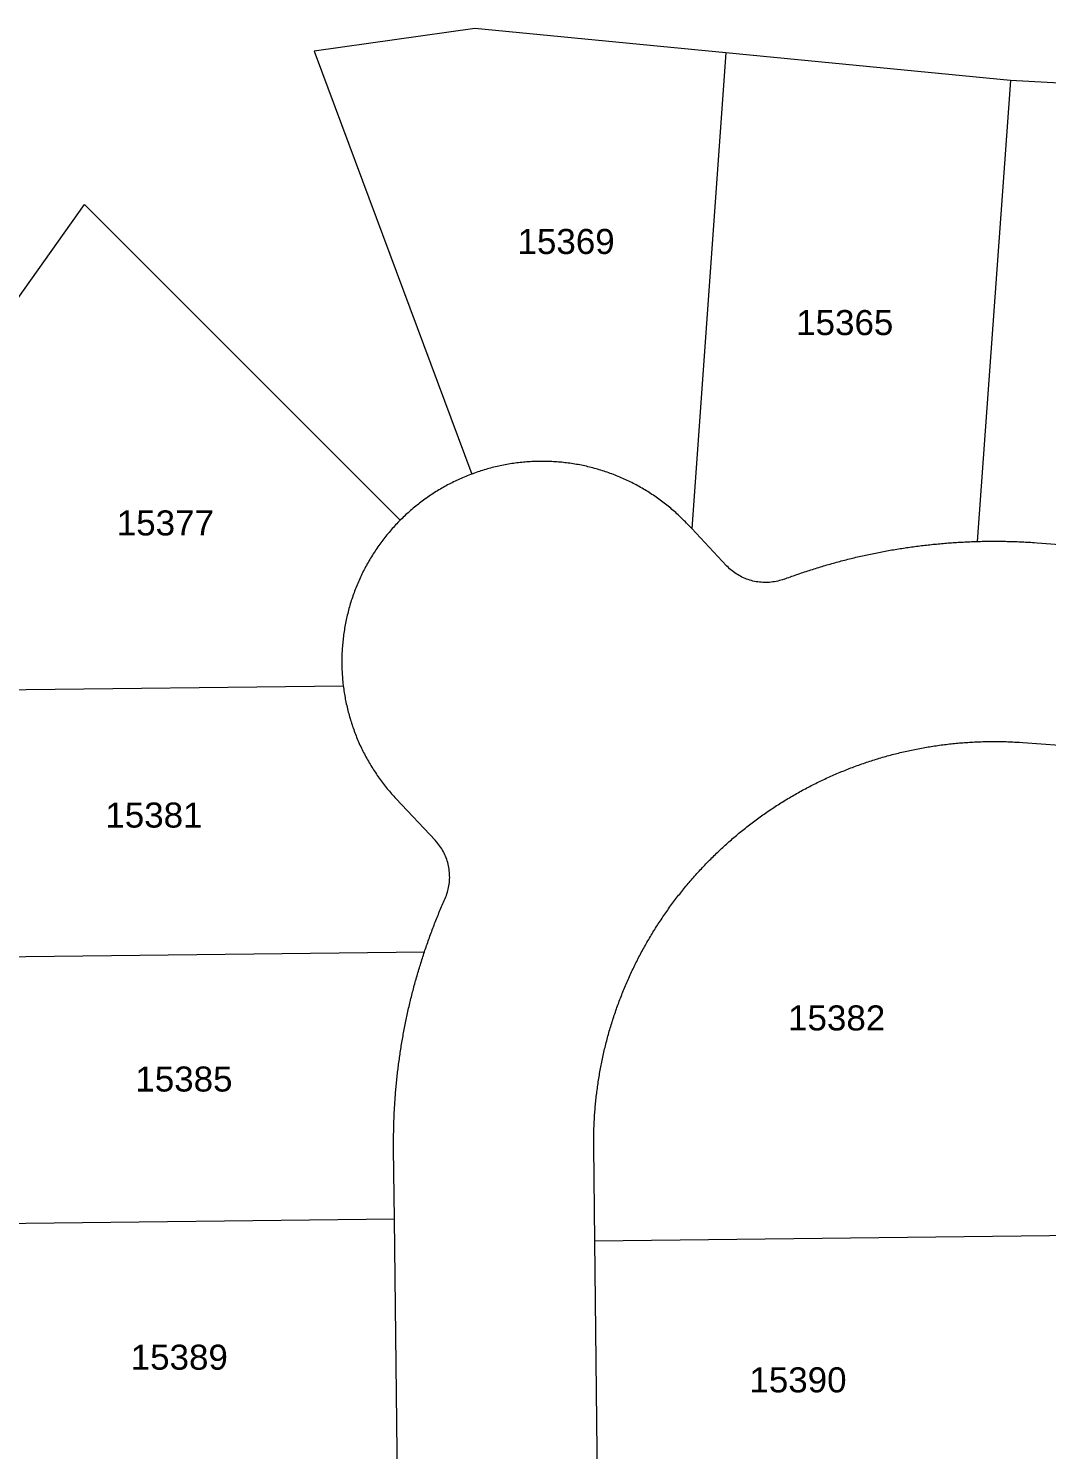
# Model space of a CAD drawing. Header units: feet. Extents: x 865220 to 2843432, y -2240498 to 970288.
# Drawn here: x 2839963.8 to 2840269.1, y 958421 to 958846.8 of the extents above; entities that cross this region are included whole.
import ezdxf
from ezdxf.enums import TextEntityAlignment as Align

# ---------------------------------------------------------------- set-up
doc = ezdxf.new("R2010")
doc.units = ezdxf.units.FT
doc.header["$LTSCALE"] = 0.015
doc.header["$MEASUREMENT"] = 0
doc.layers.add('Dakota County Addresses', color=7, linetype='Continuous')
doc.layers.add('Dakota County Parcels', color=7, linetype='Continuous')
doc.styles.add('Dimensions 100', font='arial.ttf')

# ---------------------------------------------------------------- blocks, each defined once
blk = doc.blocks.new('ACMAP_ANN_TEMPLATE_Dakota County Addresses')
at = {"layer": 'Dakota County Addresses', "style": 'Dimensions 100'}
blk.add_attdef('DakotaCountyAddress', text='', height=50, dxfattribs=at).set_placement((0, 0), align=Align.CENTER)

msp = doc.modelspace()

# ---------------------------------------------------------------- linework, layer by layer
at = {"layer": 'Dakota County Parcels', "lineweight": 5, "ltscale": 100}
for p, q in [((2840097.71, 958846.81), (2840049.54, 958839.98)), ((2840172.9, 958839.48), (2840097.71, 958846.81)), ((2840049.54, 958839.98), (2840096.79, 958713.31)), ((2840172.9, 958839.48), (2840162.67, 958696.95)), ((2840258.2, 958831.16), (2840172.9, 958839.48)), ((2840258.2, 958831.16), (2840248.29, 958693.1)), ((2840338.1, 958827.02), (2840258.2, 958831.16)), ((2839907.72, 958691.7), (2839980.69, 958794.03)), ((2839980.69, 958794.03), (2840075.32, 958699.49)), ((2840161.46, 958698.24), (2840162.67, 958696.95)), ((2840162.67, 958696.95), (2840173.13, 958685.84)), ((2840266.18, 958692.71), (2840328.14, 958688.26)), ((2839908.26, 958648.12), (2840058.23, 958649.85)), ((2840261.89, 958632.87), (2840288.27, 958630.98)), ((2840085.78, 958603.58), (2840074.1, 958615.98)), ((2839909.26, 958568.14), (2840082.56, 958570.14)), ((2840073.57, 958490.04), (2840073.33, 958511.11)), ((2840133.64, 958483.51), (2840133.31, 958511.81)), ((2840073.57, 958490.04), (2839910.26, 958488.15)), ((2840074.49, 958410.05), (2840073.57, 958490.04)), ((2840289.95, 958485.32), (2840133.64, 958483.51)), ((2840134.57, 958403.53), (2840133.64, 958483.51))]:
    msp.add_line(p, q, dxfattribs=at)
for points in [[(2840161.46, 958698.24), (2840161.11, 958698.6), (2840160.77, 958698.96), (2840160.42, 958699.31), (2840160.06, 958699.67), (2840159.71, 958700.02), (2840159.35, 958700.37), (2840158.99, 958700.71), (2840158.62, 958701.05), (2840158.25, 958701.39), (2840157.88, 958701.73), (2840157.51, 958702.06), (2840157.13, 958702.39), (2840156.76, 958702.72), (2840156.37, 958703.04), (2840155.99, 958703.36), (2840155.6, 958703.68), (2840155.21, 958703.99), (2840154.82, 958704.3), (2840154.43, 958704.61), (2840154.03, 958704.91), (2840153.63, 958705.21), (2840153.23, 958705.51), (2840152.82, 958705.8), (2840152.42, 958706.09), (2840152.01, 958706.38), (2840151.6, 958706.66), (2840151.18, 958706.94), (2840150.77, 958707.22), (2840150.35, 958707.49), (2840149.93, 958707.76), (2840149.5, 958708.03), (2840149.08, 958708.29), (2840148.65, 958708.55), (2840148.22, 958708.81), (2840147.79, 958709.06), (2840147.35, 958709.31), (2840146.92, 958709.55), (2840146.48, 958709.79), (2840146.04, 958710.03), (2840145.6, 958710.26), (2840145.15, 958710.49), (2840144.71, 958710.72), (2840144.26, 958710.94), (2840143.81, 958711.16), (2840143.36, 958711.38), (2840142.91, 958711.59), (2840142.45, 958711.79), (2840142, 958712), (2840141.54, 958712.2), (2840141.08, 958712.39), (2840140.62, 958712.59), (2840140.15, 958712.77), (2840139.69, 958712.96), (2840139.22, 958713.14), (2840138.75, 958713.32), (2840138.28, 958713.49), (2840137.81, 958713.66), (2840137.34, 958713.82), (2840136.87, 958713.98), (2840136.39, 958714.14), (2840135.92, 958714.29), (2840135.44, 958714.44), (2840134.96, 958714.59), (2840134.48, 958714.73), (2840134, 958714.87), (2840133.52, 958715), (2840133.04, 958715.13), (2840132.55, 958715.25), (2840132.07, 958715.38), (2840131.58, 958715.49), (2840131.1, 958715.61), (2840130.61, 958715.71), (2840130.12, 958715.82), (2840129.63, 958715.92), (2840129.14, 958716.02), (2840128.65, 958716.11), (2840128.16, 958716.2), (2840127.66, 958716.28), (2840127.17, 958716.36), (2840126.67, 958716.44), (2840126.18, 958716.51), (2840125.68, 958716.58), (2840125.19, 958716.64), (2840124.69, 958716.7), (2840124.2, 958716.76), (2840123.7, 958716.81), (2840123.2, 958716.86), (2840122.7, 958716.9), (2840122.2, 958716.94), (2840121.71, 958716.97), (2840121.21, 958717), (2840120.71, 958717.03), (2840120.21, 958717.05), (2840119.71, 958717.07), (2840119.21, 958717.08), (2840118.71, 958717.09), (2840118.21, 958717.1), (2840117.71, 958717.1), (2840117.21, 958717.1), (2840116.71, 958717.09), (2840116.21, 958717.08), (2840115.71, 958717.07), (2840115.21, 958717.05), (2840114.71, 958717.02), (2840114.21, 958717), (2840113.71, 958716.96), (2840113.21, 958716.93), (2840112.72, 958716.89), (2840112.22, 958716.84), (2840111.72, 958716.79), (2840111.22, 958716.74), (2840110.73, 958716.69), (2840110.23, 958716.62), (2840109.73, 958716.56), (2840109.24, 958716.49), (2840108.74, 958716.42), (2840108.25, 958716.34), (2840107.76, 958716.26), (2840107.26, 958716.17), (2840106.77, 958716.08), (2840106.28, 958715.99), (2840105.79, 958715.89), (2840105.3, 958715.79), (2840104.81, 958715.68), (2840104.33, 958715.57), (2840103.84, 958715.46), (2840103.35, 958715.34), (2840102.87, 958715.22), (2840102.38, 958715.09), (2840101.9, 958714.96), (2840101.42, 958714.83), (2840100.94, 958714.69), (2840100.46, 958714.55), (2840099.98, 958714.4), (2840099.51, 958714.25), (2840099.03, 958714.1), (2840098.56, 958713.94), (2840098.08, 958713.78), (2840097.61, 958713.61), (2840096.79, 958713.31)], [(2840096.79, 958713.31), (2840096.32, 958713.13), (2840095.86, 958712.95), (2840095.39, 958712.77), (2840094.93, 958712.58), (2840094.47, 958712.39), (2840094.01, 958712.19), (2840093.55, 958711.99), (2840093.09, 958711.79), (2840092.64, 958711.58), (2840092.19, 958711.37), (2840091.74, 958711.15), (2840091.29, 958710.93), (2840090.84, 958710.71), (2840090.39, 958710.48), (2840089.95, 958710.25), (2840089.51, 958710.02), (2840089.07, 958709.78), (2840088.63, 958709.54), (2840088.19, 958709.3), (2840087.76, 958709.05), (2840087.33, 958708.8), (2840086.9, 958708.54), (2840086.47, 958708.28), (2840086.04, 958708.02), (2840085.62, 958707.75), (2840085.2, 958707.48), (2840084.78, 958707.21), (2840084.37, 958706.93), (2840083.95, 958706.65), (2840083.54, 958706.37), (2840083.13, 958706.08), (2840082.72, 958705.79), (2840082.32, 958705.5), (2840081.92, 958705.2), (2840081.52, 958704.9), (2840081.12, 958704.6), (2840080.73, 958704.29), (2840080.33, 958703.98), (2840079.94, 958703.67), (2840079.56, 958703.35), (2840079.17, 958703.03), (2840078.79, 958702.71), (2840078.41, 958702.38), (2840078.04, 958702.05), (2840077.67, 958701.72), (2840077.29, 958701.38), (2840076.93, 958701.04), (2840076.56, 958700.7), (2840076.2, 958700.35), (2840075.84, 958700.01), (2840075.32, 958699.49)], [(2840075.32, 958699.49), (2840074.97, 958699.14), (2840074.62, 958698.78), (2840074.28, 958698.42), (2840073.93, 958698.05), (2840073.59, 958697.69), (2840073.26, 958697.32), (2840072.92, 958696.95), (2840072.59, 958696.57), (2840072.27, 958696.19), (2840071.94, 958695.81), (2840071.62, 958695.43), (2840071.3, 958695.04), (2840070.99, 958694.65), (2840070.68, 958694.26), (2840070.37, 958693.87), (2840070.07, 958693.47), (2840069.76, 958693.07), (2840069.47, 958692.67), (2840069.17, 958692.27), (2840068.88, 958691.86), (2840068.59, 958691.45), (2840068.31, 958691.04), (2840068.03, 958690.63), (2840067.75, 958690.21), (2840067.47, 958689.8), (2840067.2, 958689.37), (2840066.94, 958688.95), (2840066.67, 958688.53), (2840066.41, 958688.1), (2840066.16, 958687.67), (2840065.9, 958687.24), (2840065.65, 958686.81), (2840065.41, 958686.37), (2840065.17, 958685.93), (2840064.93, 958685.49), (2840064.69, 958685.05), (2840064.46, 958684.61), (2840064.24, 958684.16), (2840064.01, 958683.72), (2840063.79, 958683.27), (2840063.58, 958682.82), (2840063.36, 958682.36), (2840063.15, 958681.91), (2840062.95, 958681.45), (2840062.75, 958681), (2840062.55, 958680.54), (2840062.36, 958680.08), (2840062.17, 958679.61), (2840061.98, 958679.15), (2840061.8, 958678.68), (2840061.62, 958678.22), (2840061.45, 958677.75), (2840061.28, 958677.28), (2840061.11, 958676.81), (2840060.95, 958676.33), (2840060.79, 958675.86), (2840060.64, 958675.38), (2840060.49, 958674.91), (2840060.34, 958674.43), (2840060.2, 958673.95), (2840060.06, 958673.47), (2840059.93, 958672.99), (2840059.8, 958672.5), (2840059.67, 958672.02), (2840059.55, 958671.54), (2840059.43, 958671.05), (2840059.32, 958670.56), (2840059.21, 958670.08), (2840059.1, 958669.59), (2840059, 958669.1), (2840058.9, 958668.61), (2840058.81, 958668.12), (2840058.72, 958667.62), (2840058.63, 958667.13), (2840058.55, 958666.64), (2840058.47, 958666.14), (2840058.4, 958665.65), (2840058.33, 958665.16), (2840058.26, 958664.66), (2840058.2, 958664.16), (2840058.15, 958663.67), (2840058.09, 958663.17), (2840058.05, 958662.67), (2840058, 958662.17), (2840057.96, 958661.68), (2840057.93, 958661.18), (2840057.89, 958660.68), (2840057.87, 958660.18), (2840057.84, 958659.68), (2840057.82, 958659.18), (2840057.81, 958658.68), (2840057.8, 958658.18), (2840057.79, 958657.68), (2840057.79, 958657.18), (2840057.79, 958656.68), (2840057.79, 958656.18), (2840057.8, 958655.68), (2840057.82, 958655.18), (2840057.84, 958654.68), (2840057.86, 958654.18), (2840057.89, 958653.68), (2840057.92, 958653.18), (2840057.95, 958652.68), (2840057.99, 958652.19), (2840058.03, 958651.69), (2840058.08, 958651.19), (2840058.13, 958650.69), (2840058.23, 958649.85)], [(2840190.37, 958681.82), (2840190.84, 958681.99), (2840191.31, 958682.16), (2840191.78, 958682.34), (2840192.25, 958682.51), (2840192.72, 958682.67), (2840193.19, 958682.84), (2840193.66, 958683.01), (2840194.14, 958683.17), (2840194.61, 958683.34), (2840195.08, 958683.5), (2840195.55, 958683.66), (2840196.03, 958683.82), (2840196.5, 958683.98), (2840196.98, 958684.14), (2840197.45, 958684.29), (2840197.93, 958684.45), (2840198.4, 958684.6), (2840198.88, 958684.75), (2840199.36, 958684.9), (2840199.83, 958685.05), (2840200.31, 958685.2), (2840200.79, 958685.34), (2840201.27, 958685.49), (2840201.75, 958685.63), (2840202.22, 958685.78), (2840202.7, 958685.92), (2840203.18, 958686.06), (2840203.66, 958686.2), (2840204.15, 958686.33), (2840204.63, 958686.47), (2840205.11, 958686.6), (2840205.59, 958686.74), (2840206.07, 958686.87), (2840206.56, 958687), (2840207.04, 958687.13), (2840207.52, 958687.26), (2840208.01, 958687.38), (2840208.49, 958687.51), (2840208.97, 958687.63), (2840209.46, 958687.75), (2840209.94, 958687.87), (2840210.43, 958687.99), (2840210.91, 958688.11), (2840211.4, 958688.23), (2840211.89, 958688.35), (2840212.37, 958688.46), (2840212.86, 958688.57), (2840213.35, 958688.68), (2840213.84, 958688.79), (2840214.32, 958688.9), (2840214.81, 958689.01), (2840215.3, 958689.12), (2840215.79, 958689.22), (2840216.28, 958689.33), (2840216.77, 958689.43), (2840217.26, 958689.53), (2840217.75, 958689.63), (2840218.24, 958689.73), (2840218.73, 958689.82), (2840219.22, 958689.92), (2840219.71, 958690.01), (2840220.2, 958690.11), (2840220.69, 958690.2), (2840221.18, 958690.29), (2840221.68, 958690.37), (2840222.17, 958690.46), (2840222.66, 958690.55), (2840223.15, 958690.63), (2840223.65, 958690.72), (2840224.14, 958690.8), (2840224.63, 958690.88), (2840225.13, 958690.96), (2840225.62, 958691.03), (2840226.12, 958691.11), (2840226.61, 958691.18), (2840227.1, 958691.26), (2840227.6, 958691.33), (2840228.09, 958691.4), (2840228.59, 958691.47), (2840229.08, 958691.54), (2840229.58, 958691.6), (2840230.08, 958691.67), (2840230.57, 958691.73), (2840231.07, 958691.8), (2840231.56, 958691.86), (2840232.06, 958691.92), (2840232.56, 958691.97), (2840233.05, 958692.03), (2840233.55, 958692.09), (2840234.05, 958692.14), (2840234.54, 958692.19), (2840235.04, 958692.25), (2840235.54, 958692.3), (2840236.04, 958692.34), (2840236.53, 958692.39), (2840237.03, 958692.44), (2840237.53, 958692.48), (2840238.03, 958692.52), (2840238.53, 958692.57), (2840239.02, 958692.61), (2840239.52, 958692.65), (2840240.02, 958692.68), (2840240.52, 958692.72), (2840241.02, 958692.75), (2840241.52, 958692.79), (2840242.02, 958692.82), (2840242.52, 958692.85), (2840243.01, 958692.88), (2840243.51, 958692.91), (2840244.01, 958692.93), (2840244.51, 958692.96), (2840245.01, 958692.98), (2840245.51, 958693.01), (2840246.01, 958693.03), (2840246.51, 958693.05), (2840247.01, 958693.06), (2840247.51, 958693.08), (2840248.29, 958693.1)], [(2840248.29, 958693.1), (2840248.79, 958693.12), (2840249.29, 958693.13), (2840249.79, 958693.14), (2840250.29, 958693.15), (2840250.79, 958693.16), (2840251.29, 958693.16), (2840251.79, 958693.17), (2840252.29, 958693.17), (2840252.79, 958693.17), (2840253.29, 958693.17), (2840253.79, 958693.17), (2840254.29, 958693.17), (2840254.79, 958693.17), (2840255.29, 958693.16), (2840255.78, 958693.16), (2840256.28, 958693.15), (2840256.78, 958693.14), (2840257.28, 958693.13), (2840257.78, 958693.12), (2840258.28, 958693.1), (2840258.78, 958693.09), (2840259.28, 958693.07), (2840259.78, 958693.06), (2840260.28, 958693.04), (2840260.78, 958693.02), (2840261.28, 958693), (2840261.78, 958692.97), (2840262.28, 958692.95), (2840262.78, 958692.92), (2840263.28, 958692.9), (2840263.78, 958692.87), (2840264.28, 958692.84), (2840264.78, 958692.81), (2840265.28, 958692.77), (2840266.18, 958692.71)], [(2840190.37, 958681.82), (2840189.9, 958681.65), (2840189.43, 958681.5), (2840188.95, 958681.36), (2840188.46, 958681.24), (2840187.97, 958681.13), (2840187.48, 958681.04), (2840186.99, 958680.96), (2840186.49, 958680.9), (2840185.99, 958680.85), (2840185.49, 958680.82), (2840184.99, 958680.81), (2840184.49, 958680.81), (2840183.99, 958680.83), (2840183.5, 958680.86), (2840183, 958680.91), (2840182.5, 958680.97), (2840182.01, 958681.05), (2840181.52, 958681.14), (2840181.03, 958681.25), (2840180.55, 958681.38), (2840180.07, 958681.52), (2840179.59, 958681.67), (2840179.12, 958681.84), (2840178.66, 958682.03), (2840178.2, 958682.22), (2840177.74, 958682.44), (2840177.3, 958682.66), (2840176.86, 958682.91), (2840176.43, 958683.16), (2840176.01, 958683.43), (2840175.59, 958683.71), (2840175.19, 958684), (2840174.79, 958684.31), (2840174.41, 958684.62), (2840174.03, 958684.95), (2840173.67, 958685.3), (2840173.13, 958685.84)], [(2840058.23, 958649.85), (2840058.29, 958649.36), (2840058.36, 958648.86), (2840058.43, 958648.37), (2840058.5, 958647.87), (2840058.58, 958647.38), (2840058.66, 958646.89), (2840058.75, 958646.39), (2840058.84, 958645.9), (2840058.94, 958645.41), (2840059.04, 958644.92), (2840059.14, 958644.43), (2840059.25, 958643.95), (2840059.36, 958643.46), (2840059.48, 958642.97), (2840059.6, 958642.49), (2840059.72, 958642), (2840059.85, 958641.52), (2840059.98, 958641.04), (2840060.12, 958640.56), (2840060.26, 958640.08), (2840060.4, 958639.6), (2840060.55, 958639.12), (2840060.7, 958638.64), (2840060.86, 958638.17), (2840061.02, 958637.69), (2840061.18, 958637.22), (2840061.35, 958636.75), (2840061.52, 958636.28), (2840061.69, 958635.81), (2840061.87, 958635.35), (2840062.06, 958634.88), (2840062.24, 958634.42), (2840062.44, 958633.96), (2840062.63, 958633.5), (2840062.83, 958633.04), (2840063.03, 958632.58), (2840063.24, 958632.12), (2840063.45, 958631.67), (2840063.66, 958631.22), (2840063.88, 958630.77), (2840064.1, 958630.32), (2840064.33, 958629.87), (2840064.55, 958629.43), (2840064.79, 958628.99), (2840065.02, 958628.55), (2840065.26, 958628.11), (2840065.51, 958627.67), (2840065.75, 958627.24), (2840066, 958626.8), (2840066.26, 958626.37), (2840066.52, 958625.94), (2840066.78, 958625.52), (2840067.04, 958625.09), (2840067.31, 958624.67), (2840067.58, 958624.25), (2840067.86, 958623.84), (2840068.14, 958623.42), (2840068.42, 958623.01), (2840068.71, 958622.6), (2840069, 958622.19), (2840069.29, 958621.79), (2840069.58, 958621.38), (2840069.88, 958620.98), (2840070.19, 958620.58), (2840070.49, 958620.19), (2840070.8, 958619.8), (2840071.11, 958619.41), (2840071.43, 958619.02), (2840071.75, 958618.63), (2840072.07, 958618.25), (2840072.4, 958617.87), (2840072.73, 958617.5), (2840073.06, 958617.12), (2840073.39, 958616.75), (2840073.73, 958616.38), (2840074.1, 958615.98)], [(2840133.31, 958511.81), (2840133.31, 958512.31), (2840133.31, 958512.81), (2840133.31, 958513.31), (2840133.31, 958513.81), (2840133.31, 958514.31), (2840133.32, 958514.81), (2840133.33, 958515.31), (2840133.34, 958515.81), (2840133.35, 958516.31), (2840133.36, 958516.81), (2840133.38, 958517.31), (2840133.4, 958517.81), (2840133.42, 958518.31), (2840133.44, 958518.8), (2840133.46, 958519.3), (2840133.49, 958519.8), (2840133.52, 958520.3), (2840133.55, 958520.8), (2840133.58, 958521.3), (2840133.62, 958521.8), (2840133.65, 958522.3), (2840133.69, 958522.8), (2840133.73, 958523.29), (2840133.78, 958523.79), (2840133.82, 958524.29), (2840133.87, 958524.79), (2840133.92, 958525.29), (2840133.97, 958525.78), (2840134.02, 958526.28), (2840134.08, 958526.78), (2840134.14, 958527.27), (2840134.2, 958527.77), (2840134.26, 958528.27), (2840134.32, 958528.76), (2840134.39, 958529.26), (2840134.45, 958529.75), (2840134.52, 958530.25), (2840134.6, 958530.74), (2840134.67, 958531.24), (2840134.75, 958531.73), (2840134.83, 958532.22), (2840134.91, 958532.72), (2840134.99, 958533.21), (2840135.07, 958533.7), (2840135.16, 958534.2), (2840135.25, 958534.69), (2840135.34, 958535.18), (2840135.43, 958535.67), (2840135.53, 958536.16), (2840135.62, 958536.65), (2840135.72, 958537.14), (2840135.82, 958537.63), (2840135.92, 958538.12), (2840136.03, 958538.61), (2840136.14, 958539.1), (2840136.25, 958539.59), (2840136.36, 958540.07), (2840136.47, 958540.56), (2840136.58, 958541.05), (2840136.7, 958541.53), (2840136.82, 958542.02), (2840136.94, 958542.5), (2840137.07, 958542.99), (2840137.19, 958543.47), (2840137.32, 958543.96), (2840137.45, 958544.44), (2840137.58, 958544.92), (2840137.71, 958545.4), (2840137.85, 958545.89), (2840137.98, 958546.37), (2840138.12, 958546.85), (2840138.26, 958547.33), (2840138.41, 958547.8), (2840138.55, 958548.28), (2840138.7, 958548.76), (2840138.85, 958549.24), (2840139, 958549.71), (2840139.15, 958550.19), (2840139.31, 958550.67), (2840139.47, 958551.14), (2840139.62, 958551.61), (2840139.79, 958552.09), (2840139.95, 958552.56), (2840140.11, 958553.03), (2840140.28, 958553.5), (2840140.45, 958553.97), (2840140.62, 958554.44), (2840140.79, 958554.91), (2840140.97, 958555.38), (2840141.14, 958555.85), (2840141.32, 958556.32), (2840141.5, 958556.78), (2840141.69, 958557.25), (2840141.87, 958557.71), (2840142.06, 958558.18), (2840142.25, 958558.64), (2840142.44, 958559.1), (2840142.63, 958559.56), (2840142.82, 958560.02), (2840143.02, 958560.48), (2840143.22, 958560.94), (2840143.42, 958561.4), (2840143.62, 958561.86), (2840143.82, 958562.31), (2840144.03, 958562.77), (2840144.24, 958563.23), (2840144.44, 958563.68), (2840144.66, 958564.13), (2840144.87, 958564.58), (2840145.08, 958565.04), (2840145.3, 958565.49), (2840145.52, 958565.94), (2840145.74, 958566.38), (2840145.96, 958566.83), (2840146.19, 958567.28), (2840146.41, 958567.72), (2840146.64, 958568.17), (2840146.87, 958568.61), (2840147.1, 958569.06), (2840147.34, 958569.5), (2840147.57, 958569.94), (2840147.81, 958570.38), (2840148.05, 958570.82), (2840148.29, 958571.26), (2840148.53, 958571.69), (2840148.78, 958572.13), (2840149.02, 958572.56), (2840149.27, 958573), (2840149.52, 958573.43), (2840149.78, 958573.86), (2840150.03, 958574.29), (2840150.28, 958574.72), (2840150.54, 958575.15), (2840150.8, 958575.58), (2840151.06, 958576.01), (2840151.32, 958576.43), (2840151.59, 958576.86), (2840151.85, 958577.28), (2840152.12, 958577.7), (2840152.39, 958578.12), (2840152.66, 958578.54), (2840152.94, 958578.96), (2840153.21, 958579.38), (2840153.49, 958579.79), (2840153.77, 958580.21), (2840154.05, 958580.62), (2840154.33, 958581.04), (2840154.61, 958581.45), (2840154.9, 958581.86), (2840155.18, 958582.27), (2840155.47, 958582.68), (2840155.76, 958583.08), (2840156.06, 958583.49), (2840156.35, 958583.89), (2840156.64, 958584.3), (2840156.94, 958584.7), (2840157.24, 958585.1), (2840157.54, 958585.5), (2840157.84, 958585.9), (2840158.15, 958586.3), (2840158.45, 958586.69), (2840158.76, 958587.09), (2840159.07, 958587.48), (2840159.38, 958587.87), (2840159.69, 958588.26), (2840160, 958588.65), (2840160.32, 958589.04), (2840160.64, 958589.43), (2840160.95, 958589.81), (2840161.27, 958590.2), (2840161.6, 958590.58), (2840161.92, 958590.96), (2840162.24, 958591.34), (2840162.57, 958591.72), (2840162.9, 958592.1), (2840163.23, 958592.47), (2840163.56, 958592.85), (2840163.89, 958593.22), (2840164.23, 958593.59), (2840164.56, 958593.96), (2840164.9, 958594.33), (2840165.24, 958594.7), (2840165.58, 958595.06), (2840165.92, 958595.43), (2840166.26, 958595.79), (2840166.61, 958596.15), (2840166.95, 958596.51), (2840167.3, 958596.87), (2840167.65, 958597.23), (2840168, 958597.59), (2840168.36, 958597.94), (2840168.71, 958598.3), (2840169.06, 958598.65), (2840169.42, 958599), (2840169.78, 958599.35), (2840170.14, 958599.69), (2840170.5, 958600.04), (2840170.86, 958600.38), (2840171.23, 958600.73), (2840171.59, 958601.07), (2840171.96, 958601.41), (2840172.33, 958601.74), (2840172.7, 958602.08), (2840173.07, 958602.42), (2840173.44, 958602.75), (2840173.81, 958603.08), (2840174.19, 958603.41), (2840174.57, 958603.74), (2840174.94, 958604.07), (2840175.32, 958604.39), (2840175.7, 958604.72), (2840176.09, 958605.04), (2840176.47, 958605.36), (2840176.85, 958605.68), (2840177.24, 958606), (2840177.63, 958606.31), (2840178.02, 958606.63), (2840178.41, 958606.94), (2840178.8, 958607.25), (2840179.19, 958607.56), (2840179.58, 958607.87), (2840179.98, 958608.18), (2840180.38, 958608.48), (2840180.77, 958608.78), (2840181.17, 958609.09), (2840181.57, 958609.39), (2840181.97, 958609.68), (2840182.38, 958609.98), (2840182.78, 958610.27), (2840183.19, 958610.57), (2840183.59, 958610.86), (2840184, 958611.15), (2840184.41, 958611.44), (2840184.82, 958611.72), (2840185.23, 958612.01), (2840185.64, 958612.29), (2840186.06, 958612.57), (2840186.47, 958612.85), (2840186.89, 958613.13), (2840187.3, 958613.4), (2840187.72, 958613.68), (2840188.14, 958613.95), (2840188.56, 958614.22), (2840188.98, 958614.49), (2840189.4, 958614.76), (2840189.83, 958615.02), (2840190.25, 958615.29), (2840190.68, 958615.55), (2840191.11, 958615.81), (2840191.53, 958616.07), (2840191.96, 958616.32), (2840192.39, 958616.58), (2840192.82, 958616.83), (2840193.26, 958617.08), (2840193.69, 958617.33), (2840194.13, 958617.58), (2840194.56, 958617.82), (2840195, 958618.07), (2840195.43, 958618.31), (2840195.87, 958618.55), (2840196.31, 958618.79), (2840196.75, 958619.02), (2840197.19, 958619.26), (2840197.64, 958619.49), (2840198.08, 958619.72), (2840198.52, 958619.95), (2840198.97, 958620.18), (2840199.42, 958620.4), (2840199.86, 958620.63), (2840200.31, 958620.85), (2840200.76, 958621.07), (2840201.21, 958621.29), (2840201.66, 958621.5), (2840202.11, 958621.72), (2840202.57, 958621.93), (2840203.02, 958622.14), (2840203.47, 958622.35), (2840203.93, 958622.55), (2840204.38, 958622.76), (2840204.84, 958622.96), (2840205.3, 958623.16), (2840205.76, 958623.36), (2840206.22, 958623.56), (2840206.68, 958623.75), (2840207.14, 958623.95), (2840207.6, 958624.14), (2840208.06, 958624.33), (2840208.53, 958624.52), (2840208.99, 958624.7), (2840209.46, 958624.89), (2840209.92, 958625.07), (2840210.39, 958625.25), (2840210.86, 958625.42), (2840211.32, 958625.6), (2840211.79, 958625.77), (2840212.26, 958625.95), (2840212.73, 958626.12), (2840213.2, 958626.28), (2840213.67, 958626.45), (2840214.15, 958626.61), (2840214.62, 958626.78), (2840215.09, 958626.94), (2840215.57, 958627.09), (2840216.04, 958627.25), (2840216.52, 958627.41), (2840216.99, 958627.56), (2840217.47, 958627.71), (2840217.95, 958627.86), (2840218.43, 958628), (2840218.91, 958628.15), (2840219.38, 958628.29), (2840219.86, 958628.43), (2840220.34, 958628.57), (2840220.83, 958628.7), (2840221.31, 958628.84), (2840221.79, 958628.97), (2840222.27, 958629.1), (2840222.76, 958629.23), (2840223.24, 958629.36), (2840223.72, 958629.48), (2840224.21, 958629.6), (2840224.69, 958629.72), (2840225.18, 958629.84), (2840225.67, 958629.96), (2840226.15, 958630.07), (2840226.64, 958630.18), (2840227.13, 958630.29), (2840227.62, 958630.4), (2840228.1, 958630.51), (2840228.59, 958630.61), (2840229.08, 958630.71), (2840229.57, 958630.81), (2840230.06, 958630.91), (2840230.55, 958631.01), (2840231.04, 958631.1), (2840231.54, 958631.19), (2840232.03, 958631.28), (2840232.52, 958631.37), (2840233.01, 958631.45), (2840233.51, 958631.54), (2840234, 958631.62), (2840234.49, 958631.7), (2840234.99, 958631.78), (2840235.48, 958631.85), (2840235.97, 958631.92), (2840236.47, 958631.99), (2840236.96, 958632.06), (2840237.46, 958632.13), (2840237.96, 958632.2), (2840238.45, 958632.26), (2840238.95, 958632.32), (2840239.44, 958632.38), (2840239.94, 958632.43), (2840240.44, 958632.49), (2840240.94, 958632.54), (2840241.43, 958632.59), (2840241.93, 958632.64), (2840242.43, 958632.69), (2840242.93, 958632.73), (2840243.42, 958632.77), (2840243.92, 958632.81), (2840244.42, 958632.85), (2840244.92, 958632.89), (2840245.42, 958632.92), (2840245.92, 958632.95), (2840246.42, 958632.98), (2840246.92, 958633.01), (2840247.42, 958633.04), (2840247.91, 958633.06), (2840248.41, 958633.08), (2840248.91, 958633.1), (2840249.41, 958633.12), (2840249.91, 958633.13), (2840250.41, 958633.15), (2840250.91, 958633.16), (2840251.41, 958633.17), (2840251.91, 958633.17), (2840252.41, 958633.18), (2840252.91, 958633.18), (2840253.41, 958633.18), (2840253.91, 958633.18), (2840254.41, 958633.17), (2840254.91, 958633.17), (2840255.41, 958633.16), (2840255.91, 958633.15), (2840256.41, 958633.14), (2840256.91, 958633.13), (2840257.41, 958633.11), (2840257.91, 958633.09), (2840258.41, 958633.07), (2840258.91, 958633.05), (2840259.41, 958633.02), (2840259.91, 958633), (2840260.41, 958632.97), (2840260.91, 958632.94), (2840261.89, 958632.87)], [(2840088.76, 958586.13), (2840088.95, 958586.59), (2840089.13, 958587.06), (2840089.3, 958587.53), (2840089.45, 958588.01), (2840089.59, 958588.49), (2840089.71, 958588.97), (2840089.81, 958589.46), (2840089.9, 958589.95), (2840089.98, 958590.45), (2840090.04, 958590.94), (2840090.08, 958591.44), (2840090.11, 958591.94), (2840090.13, 958592.44), (2840090.12, 958592.94), (2840090.11, 958593.44), (2840090.07, 958593.94), (2840090.02, 958594.44), (2840089.96, 958594.93), (2840089.88, 958595.42), (2840089.78, 958595.92), (2840089.67, 958596.4), (2840089.55, 958596.89), (2840089.41, 958597.37), (2840089.25, 958597.84), (2840089.08, 958598.31), (2840088.89, 958598.78), (2840088.69, 958599.23), (2840088.48, 958599.69), (2840088.25, 958600.13), (2840088.01, 958600.57), (2840087.76, 958601), (2840087.49, 958601.42), (2840087.21, 958601.83), (2840086.91, 958602.24), (2840086.6, 958602.63), (2840086.29, 958603.02), (2840085.78, 958603.58)], [(2840082.56, 958570.14), (2840082.72, 958570.61), (2840082.88, 958571.09), (2840083.04, 958571.56), (2840083.2, 958572.03), (2840083.37, 958572.5), (2840083.53, 958572.98), (2840083.7, 958573.45), (2840083.87, 958573.92), (2840084.04, 958574.39), (2840084.21, 958574.86), (2840084.38, 958575.33), (2840084.55, 958575.8), (2840084.73, 958576.27), (2840084.9, 958576.73), (2840085.08, 958577.2), (2840085.26, 958577.67), (2840085.44, 958578.13), (2840085.62, 958578.6), (2840085.8, 958579.07), (2840085.98, 958579.53), (2840086.17, 958580), (2840086.36, 958580.46), (2840086.54, 958580.92), (2840086.73, 958581.39), (2840086.92, 958581.85), (2840087.11, 958582.31), (2840087.31, 958582.77), (2840087.5, 958583.23), (2840087.7, 958583.69), (2840087.89, 958584.15), (2840088.09, 958584.61), (2840088.29, 958585.07), (2840088.49, 958585.53), (2840088.76, 958586.13)], [(2840073.33, 958511.11), (2840073.32, 958511.61), (2840073.32, 958512.11), (2840073.31, 958512.61), (2840073.31, 958513.11), (2840073.31, 958513.61), (2840073.32, 958514.11), (2840073.32, 958514.61), (2840073.32, 958515.11), (2840073.33, 958515.61), (2840073.34, 958516.11), (2840073.35, 958516.61), (2840073.36, 958517.11), (2840073.37, 958517.61), (2840073.38, 958518.11), (2840073.39, 958518.61), (2840073.41, 958519.11), (2840073.43, 958519.61), (2840073.45, 958520.11), (2840073.47, 958520.61), (2840073.49, 958521.11), (2840073.51, 958521.61), (2840073.53, 958522.11), (2840073.56, 958522.61), (2840073.59, 958523.11), (2840073.61, 958523.61), (2840073.64, 958524.11), (2840073.68, 958524.61), (2840073.71, 958525.1), (2840073.74, 958525.6), (2840073.78, 958526.1), (2840073.81, 958526.6), (2840073.85, 958527.1), (2840073.89, 958527.6), (2840073.93, 958528.1), (2840073.97, 958528.59), (2840074.02, 958529.09), (2840074.06, 958529.59), (2840074.11, 958530.09), (2840074.16, 958530.59), (2840074.2, 958531.08), (2840074.25, 958531.58), (2840074.31, 958532.08), (2840074.36, 958532.57), (2840074.41, 958533.07), (2840074.47, 958533.57), (2840074.53, 958534.07), (2840074.59, 958534.56), (2840074.65, 958535.06), (2840074.71, 958535.55), (2840074.77, 958536.05), (2840074.83, 958536.55), (2840074.9, 958537.04), (2840074.97, 958537.54), (2840075.04, 958538.03), (2840075.11, 958538.53), (2840075.18, 958539.02), (2840075.25, 958539.52), (2840075.32, 958540.01), (2840075.4, 958540.51), (2840075.47, 958541), (2840075.55, 958541.49), (2840075.63, 958541.99), (2840075.71, 958542.48), (2840075.79, 958542.97), (2840075.88, 958543.47), (2840075.96, 958543.96), (2840076.05, 958544.45), (2840076.14, 958544.94), (2840076.22, 958545.44), (2840076.32, 958545.93), (2840076.41, 958546.42), (2840076.5, 958546.91), (2840076.59, 958547.4), (2840076.69, 958547.89), (2840076.79, 958548.38), (2840076.89, 958548.87), (2840076.98, 958549.36), (2840077.09, 958549.85), (2840077.19, 958550.34), (2840077.29, 958550.83), (2840077.4, 958551.32), (2840077.5, 958551.81), (2840077.61, 958552.3), (2840077.72, 958552.78), (2840077.83, 958553.27), (2840077.94, 958553.76), (2840078.06, 958554.25), (2840078.17, 958554.73), (2840078.29, 958555.22), (2840078.41, 958555.7), (2840078.52, 958556.19), (2840078.64, 958556.68), (2840078.77, 958557.16), (2840078.89, 958557.64), (2840079.01, 958558.13), (2840079.14, 958558.61), (2840079.27, 958559.1), (2840079.39, 958559.58), (2840079.52, 958560.06), (2840079.65, 958560.55), (2840079.79, 958561.03), (2840079.92, 958561.51), (2840080.05, 958561.99), (2840080.19, 958562.47), (2840080.33, 958562.95), (2840080.47, 958563.43), (2840080.61, 958563.91), (2840080.75, 958564.39), (2840080.89, 958564.87), (2840081.04, 958565.35), (2840081.18, 958565.83), (2840081.33, 958566.31), (2840081.48, 958566.78), (2840081.63, 958567.26), (2840081.78, 958567.74), (2840081.93, 958568.21), (2840082.08, 958568.69), (2840082.24, 958569.16), (2840082.39, 958569.64), (2840082.56, 958570.14)]]:
    msp.add_lwpolyline(points, dxfattribs=at)

# ---------------------------------------------------------------- block references
at = {"layer": 'Dakota County Addresses', "lineweight": 5, "ltscale": 100, "xscale": 0.15, "yscale": 0.15, "zscale": 0.15}
for p, values in [((2840125.02, 958779.23), {'DakotaCountyAddress': '15369'}), ((2840208.55, 958754.93), {'DakotaCountyAddress': '15365'}), ((2840004.9, 958694.9), {'DakotaCountyAddress': '15377'}), ((2840001.47, 958607.38), {'DakotaCountyAddress': '15381'}), ((2840206.12, 958546.6), {'DakotaCountyAddress': '15382'}), ((2840010.46, 958528.3), {'DakotaCountyAddress': '15385'}), ((2840009.07, 958444.96), {'DakotaCountyAddress': '15389'}), ((2840194.53, 958438.17), {'DakotaCountyAddress': '15390'})]:
    msp.add_blockref('ACMAP_ANN_TEMPLATE_Dakota County Addresses', p, dxfattribs=at).add_auto_attribs(values)

doc.saveas('drawing.dxf')
